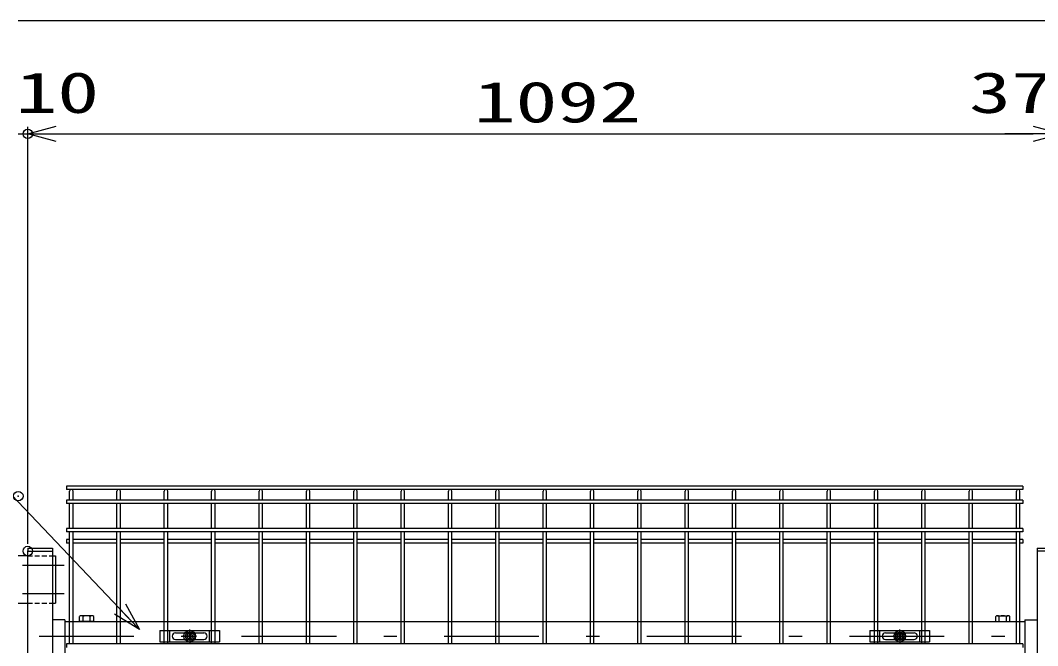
# Model space of a CAD drawing. Units: millimetres, scale not verified. Extents: x -4455 to 4455, y -3150 to 3150.
# Drawn here: x -2933 to -1859, y 60 to 720 of the extents above; entities that cross this region are included whole.
import ezdxf
from ezdxf.enums import TextEntityAlignment as Align

# ---------------------------------------------------------------- set-up
doc = ezdxf.new("R2010")
doc.units = ezdxf.units.MM
doc.header["$LTSCALE"] = 20
doc.header["$PDMODE"] = 32
doc.header["$PDSIZE"] = 10
doc.linetypes.add('USER1', pattern=[10.7, 5, -2.5, 0.7, -2.5])
doc.linetypes.add('USER2', pattern=[0.375, 0.25, -0.125])
for name, color, linetype, lineweight in [('0-0_0', 3, 'USER2', 25), ('0-2_寸法線', 4, 'Continuous', 25), ('0-4_扉横枠', 7, 'Continuous', 25), ('0-6_軸線', 2, 'USER1', 25), ('0-7_扉縦枠', 7, 'Continuous', 25), ('0-8_丁番', 3, 'Continuous', 25), ('0-C_NER', 30, 'Continuous', 25), ('1-5_固定金具', 41, 'Continuous', 25)]:
    doc.layers.add(name, color=color, linetype=linetype, lineweight=lineweight)
doc.layers.add('0-3_DEFPOINTS', color=7, linetype='Continuous')
doc.styles.add('ＭＳ ゴシック', font='')
doc.styles.get('ＭＳ ゴシック').set_extended_font_data('MS Gothic')

# ---------------------------------------------------------------- blocks, each defined once
blk = doc.blocks.new('_Open30')
at = {"layer": '0-0_0', "color": 4, "linetype": 'Continuous'}
blk.add_line((0, 0), (-20, 0), dxfattribs=at)
blk.add_lwpolyline([(-20, 5.36), (0, 0), (-20, -5.36)], dxfattribs=at)
blk = doc.blocks.new('A$Cbe1bfa43')
at = {"layer": '1-5_固定金具'}
for p, q in [((0, 0), (1260, 0)), ((210, -240), (210, 0)), ((630, -80), (630, 22.9)), ((1050, -240), (1050, 0)), ((1260, 0), (1260, -240)), ((260, -120), (260.2, -120)), ((330, -50), (930, -50)), ((330, -190), (930, -190)), ((590, -120), (487.1, -120)), ((590, -120), (550, -120)), ((585.5, -112.8), (622.8, -112.8)), ((585.5, -127.2), (585.5, -112.8)), ((585.5, -112.8), (622.8, -112.8)), ((585.5, -127.2), (585.5, -112.8)), ((585.5, -112.8), (622.8, -112.8)), ((585.5, -127.2), (585.5, -112.8)), ((622.8, -127.2), (585.5, -127.2)), ((622.8, -127.2), (585.5, -127.2)), ((610, -120), (650, -120)), ((610, -120), (650, -120)), ((622.8, -112.8), (622.8, -75.5)), ((622.8, -112.8), (622.8, -75.5)), ((622.8, -112.8), (622.8, -75.5)), ((622.8, -112.8), (622.8, -75.5)), ((622.8, -112.8), (622.8, -75.5)), ((622.8, -112.8), (622.8, -75.5)), ((622.8, -75.5), (637.2, -75.5)), ((622.8, -75.5), (637.2, -75.5)), ((622.8, -75.5), (637.2, -75.5)), ((622.8, -75.5), (637.2, -75.5)), ((622.8, -75.5), (637.2, -75.5)), ((622.8, -75.5), (637.2, -75.5)), ((622.8, -164.5), (622.8, -127.2)), ((622.8, -164.5), (622.8, -127.2)), ((637.2, -164.5), (622.8, -164.5)), ((637.2, -164.5), (622.8, -164.5)), ((637.2, -164.5), (622.8, -164.5)), ((637.2, -164.5), (622.8, -164.5)), ((637.2, -164.5), (622.8, -164.5)), ((637.2, -164.5), (622.8, -164.5)), ((630, -80), (630, -40)), ((630, -140), (630, -100)), ((630, -140), (630, -100)), ((630, -160), (630, -200)), ((630, -160), (630, -262.9)), ((637.2, -75.5), (637.2, -112.8)), ((637.2, -75.5), (637.2, -112.8)), ((637.2, -75.5), (637.2, -112.8)), ((637.2, -75.5), (637.2, -112.8)), ((637.2, -75.5), (637.2, -112.8)), ((637.2, -112.8), (674.5, -112.8)), ((637.2, -112.8), (674.5, -112.8)), ((637.2, -112.8), (674.5, -112.8)), ((637.2, -127.2), (637.2, -164.5)), ((674.5, -127.2), (637.2, -127.2)), ((637.2, -127.2), (637.2, -164.5)), ((674.5, -127.2), (637.2, -127.2)), ((637.2, -127.2), (637.2, -164.5)), ((674.5, -127.2), (637.2, -127.2)), ((670, -120), (710, -120)), ((670, -120), (772.9, -120)), ((674.5, -112.8), (674.5, -127.2)), ((674.5, -112.8), (674.5, -127.2)), ((674.5, -112.8), (674.5, -127.2)), ((1004, -120), (1004.2, -120))]:
    blk.add_line(p, q, dxfattribs=at)
for points in [[(0, 0), (0, -240), (1260, -240)], [(585.5, -127.2), (585.5, -112.8), (622.8, -112.8)], [(585.5, -127.2), (585.5, -112.8), (622.8, -112.8)], [(585.5, -127.2), (585.5, -112.8), (622.8, -112.8)], [(622.8, -164.5), (622.8, -127.2), (585.5, -127.2)], [(622.8, -164.5), (622.8, -127.2), (585.5, -127.2)], [(622.8, -164.5), (622.8, -127.2), (585.5, -127.2)], [(622.8, -164.5), (622.8, -127.2), (585.5, -127.2)], [(637.2, -75.5), (637.2, -112.8), (674.5, -112.8), (674.5, -127.2)], [(637.2, -112.8), (674.5, -112.8), (674.5, -127.2)], [(637.2, -112.8), (674.5, -112.8), (674.5, -127.2)], [(674.5, -127.2), (637.2, -127.2), (637.2, -164.5)], [(674.5, -127.2), (637.2, -127.2), (637.2, -164.5)], [(674.5, -127.2), (637.2, -127.2), (637.2, -164.5)]]:
    blk.add_lwpolyline(points, dxfattribs=at)
for radius in [122.9, 122.9, 122.9, 122.9, 122.9, 122.9, 91.9, 91.9, 91.9, 91.9, 91.9, 91.9, 60]:
    blk.add_circle((630, -120), radius, dxfattribs=at)
for centre, start, end in [((330, -120), 90, 180), ((330, -120), 180, 270), ((930, -120), 0, 90), ((930, -120), 270, 0)]:
    blk.add_arc(centre, 70, start, end, dxfattribs=at)

msp = doc.modelspace()

# ---------------------------------------------------------------- linework, layer by layer
at = {"layer": '0-2_寸法線'}
for p, q in [((-2935.49, 720.47), (-1795.49, 720.47)), ((-2925.24, 167.26), (-2925.24, 607.97)), ((-2925.24, 167.26), (-2925.24, 607.97)), ((-2935.24, 600.47), (-2925.24, 600.47)), ((-2895.24, 600.47), (-1863.24, 600.47)), ((-2895.24, 600.47), (-2865.24, 600.47)), ((-1863.24, 600.47), (-1893.24, 600.47))]:
    msp.add_line(p, q, dxfattribs=at)
msp.add_lwpolyline([(-3768.17, 500.5), (-3209.96, 500.5), (-2808.62, 78.19)], dxfattribs=at)
at = {"layer": '0-3_DEFPOINTS'}
for p in [(-2925.24, 600.47), (-2935.24, 217.76), (-2925.24, 159.76)]:
    msp.add_point(p, dxfattribs=at)
at = {"layer": '0-4_扉横枠'}
for p, q in [((-2886.24, 87.21), (-2899.24, 87.21)), ((-2886.24, 87.21), (-2886.24, 52.31)), ((-2870.54, 85.26), (-2870.54, 90.71)), ((-2857.42, 91.26), (-2868.67, 91.26)), ((-2866.79, 85.26), (-2866.79, 90.71)), ((-2859.29, 85.26), (-2859.29, 90.71)), ((-2855.54, 85.26), (-2855.54, 90.71)), ((-1902.94, 85.26), (-1902.94, 90.71)), ((-1901.07, 91.26), (-1889.82, 91.26)), ((-1899.19, 85.26), (-1899.19, 90.71)), ((-1891.69, 85.26), (-1891.69, 90.71)), ((-1887.94, 85.26), (-1887.94, 90.71)), ((-1872.24, 87.21), (-1859.24, 87.21)), ((-1872.24, 87.21), (-1872.24, 52.31)), ((-2886.24, 85.26), (-1872.24, 85.26)), ((-2855.54, 85.26), (-2870.54, 85.26)), ((-1902.94, 85.26), (-1887.94, 85.26))]:
    msp.add_line(p, q, dxfattribs=at)
for centre, radius, start, end in [((-2868.67, 87.81), 3.46, 57.13278, 122.86722), ((-2863.04, 78.27), 12.99, 73.22135, 106.77865), ((-2857.42, 87.81), 3.46, 57.13278, 122.86722), ((-1901.07, 87.81), 3.46, 57.13278, 122.86722), ((-1895.44, 78.27), 12.99, 73.22135, 106.77865), ((-1889.82, 87.81), 3.46, 57.13278, 122.86722)]:
    msp.add_arc(centre, radius, start, end, dxfattribs=at)
at = {"layer": '0-6_軸線'}
for p, q in [((-2930.89, 144.76), (-2886.69, 144.76)), ((-2930.89, 114.76), (-2886.69, 114.76)), ((-2913.35, 69.76), (-1842.14, 69.76))]:
    msp.add_line(p, q, dxfattribs=at)
at = {"layer": '0-7_扉縦枠'}
for p, q in [((-2925.24, 162.76), (-2899.24, 162.76)), ((-2925.24, 162.76), (-2925.24, 159.76)), ((-2899.24, 162.76), (-2899.24, 159.76)), ((-1859.24, 162.76), (-1833.24, 162.76)), ((-1859.24, 162.76), (-1859.24, 159.76)), ((-2925.24, -951.24), (-2925.24, 159.76)), ((-2925.24, 159.76), (-2899.24, 159.76)), ((-2899.24, 159.76), (-2899.24, -193.04)), ((-1859.24, 159.76), (-1859.24, -951.24)), ((-1833.24, 159.76), (-1859.24, 159.76))]:
    msp.add_line(p, q, dxfattribs=at)
at = {"layer": '0-8_丁番'}
for p, q in [((-2925.24, 154.76), (-2935.24, 154.76)), ((-2899.24, 154.76), (-2896.04, 154.76)), ((-2899.24, 154.76), (-2899.24, 104.76)), ((-2896.04, 154.76), (-2896.04, 104.76)), ((-2935.24, 104.76), (-2925.24, 104.76)), ((-2899.24, 104.76), (-2896.04, 104.76))]:
    msp.add_line(p, q, dxfattribs=at)
at = {"layer": '0-8_丁番', "color": 4, "linetype": 'USER2'}
for p, q in [((-2925.24, 154.76), (-2899.24, 154.76)), ((-2925.24, 104.76), (-2899.24, 104.76))]:
    msp.add_line(p, q, dxfattribs=at)
at = {"layer": '0-C_NER'}
for p, q in [((-1874.24, 228.36), (-2884.24, 228.36)), ((-2884.24, 228.36), (-2884.24, 224.76)), ((-1874.24, 228.36), (-1874.24, 224.76)), ((-1874.24, 224.76), (-2884.24, 224.76)), ((-2881.04, 213.46), (-2881.04, 222.96)), ((-2877.44, 213.46), (-2877.44, 222.96)), ((-2831.04, 213.46), (-2831.04, 222.96)), ((-2827.44, 213.46), (-2827.44, 222.96)), ((-2781.04, 213.46), (-2781.04, 222.96)), ((-2777.44, 213.46), (-2777.44, 222.96)), ((-2731.04, 213.46), (-2731.04, 222.96)), ((-2727.44, 213.46), (-2727.44, 222.96)), ((-2681.04, 213.46), (-2681.04, 222.96)), ((-2677.44, 213.46), (-2677.44, 222.96)), ((-2631.04, 213.46), (-2631.04, 222.96)), ((-2627.44, 213.46), (-2627.44, 222.96)), ((-2581.04, 213.46), (-2581.04, 222.96)), ((-2577.44, 213.46), (-2577.44, 222.96)), ((-2531.04, 213.46), (-2531.04, 222.96)), ((-2527.44, 213.46), (-2527.44, 222.96)), ((-2481.04, 213.46), (-2481.04, 222.96)), ((-2477.44, 213.46), (-2477.44, 222.96)), ((-2431.04, 213.46), (-2431.04, 222.96)), ((-2427.44, 213.46), (-2427.44, 222.96)), ((-2381.04, 213.46), (-2381.04, 222.96)), ((-2377.44, 213.46), (-2377.44, 222.96)), ((-2331.04, 213.46), (-2331.04, 222.96)), ((-2327.44, 213.46), (-2327.44, 222.96)), ((-2281.04, 213.46), (-2281.04, 222.96)), ((-2277.44, 213.46), (-2277.44, 222.96)), ((-2231.04, 213.46), (-2231.04, 222.96)), ((-2227.44, 213.46), (-2227.44, 222.96)), ((-2181.04, 213.46), (-2181.04, 222.96)), ((-2177.44, 213.46), (-2177.44, 222.96)), ((-2131.04, 213.46), (-2131.04, 222.96)), ((-2127.44, 213.46), (-2127.44, 222.96)), ((-2081.04, 213.46), (-2081.04, 222.96)), ((-2077.44, 213.46), (-2077.44, 222.96)), ((-2031.04, 213.46), (-2031.04, 222.96)), ((-2027.44, 213.46), (-2027.44, 222.96)), ((-1981.04, 213.46), (-1981.04, 222.96)), ((-1977.44, 213.46), (-1977.44, 222.96)), ((-1931.04, 213.46), (-1931.04, 222.96)), ((-1927.44, 213.46), (-1927.44, 222.96)), ((-1881.04, 213.46), (-1881.04, 222.96)), ((-1877.44, 213.46), (-1877.44, 222.96)), ((-1874.24, 213.46), (-2884.24, 213.46)), ((-2884.24, 213.46), (-2884.24, 209.86)), ((-1874.24, 209.86), (-2884.24, 209.86)), ((-2881.04, 183.66), (-2881.04, 209.86)), ((-2877.44, 183.66), (-2877.44, 209.86)), ((-2831.04, 183.66), (-2831.04, 209.86)), ((-2827.44, 183.66), (-2827.44, 209.86)), ((-2781.04, 183.66), (-2781.04, 209.86)), ((-2777.44, 183.66), (-2777.44, 209.86)), ((-2731.04, 183.66), (-2731.04, 209.86)), ((-2727.44, 183.66), (-2727.44, 209.86)), ((-2681.04, 183.66), (-2681.04, 209.86)), ((-2677.44, 183.66), (-2677.44, 209.86)), ((-2631.04, 183.66), (-2631.04, 209.86)), ((-2627.44, 183.66), (-2627.44, 209.86)), ((-2581.04, 183.66), (-2581.04, 209.86)), ((-2577.44, 183.66), (-2577.44, 209.86)), ((-2531.04, 183.66), (-2531.04, 209.86)), ((-2527.44, 183.66), (-2527.44, 209.86)), ((-2481.04, 183.66), (-2481.04, 209.86)), ((-2477.44, 183.66), (-2477.44, 209.86)), ((-2431.04, 183.66), (-2431.04, 209.86)), ((-2427.44, 183.66), (-2427.44, 209.86)), ((-2381.04, 183.66), (-2381.04, 209.86)), ((-2377.44, 183.66), (-2377.44, 209.86)), ((-2331.04, 183.66), (-2331.04, 209.86)), ((-2327.44, 183.66), (-2327.44, 209.86)), ((-2281.04, 183.66), (-2281.04, 209.86)), ((-2277.44, 183.66), (-2277.44, 209.86)), ((-2231.04, 183.66), (-2231.04, 209.86)), ((-2227.44, 183.66), (-2227.44, 209.86)), ((-2181.04, 183.66), (-2181.04, 209.86)), ((-2177.44, 183.66), (-2177.44, 209.86)), ((-2131.04, 183.66), (-2131.04, 209.86)), ((-2127.44, 183.66), (-2127.44, 209.86)), ((-2081.04, 183.66), (-2081.04, 209.86)), ((-2077.44, 183.66), (-2077.44, 209.86)), ((-2031.04, 183.66), (-2031.04, 209.86)), ((-2027.44, 183.66), (-2027.44, 209.86)), ((-1981.04, 183.66), (-1981.04, 209.86)), ((-1977.44, 183.66), (-1977.44, 209.86)), ((-1931.04, 183.66), (-1931.04, 209.86)), ((-1927.44, 183.66), (-1927.44, 209.86)), ((-1881.04, 183.66), (-1881.04, 209.86)), ((-1877.44, 183.66), (-1877.44, 209.86)), ((-1874.24, 213.46), (-1874.24, 209.86)), ((-1874.24, 183.66), (-2884.24, 183.66)), ((-2884.24, 183.66), (-2884.24, 180.06)), ((-1874.24, 183.66), (-1874.24, 180.06)), ((-1874.24, 180.06), (-2884.24, 180.06)), ((-2881.04, 61.56), (-2881.04, 180.06)), ((-2877.44, 61.56), (-2877.44, 180.06)), ((-2831.04, 61.56), (-2831.04, 180.06)), ((-2827.44, 61.56), (-2827.44, 180.06)), ((-2781.04, 61.56), (-2781.04, 180.06)), ((-2777.44, 61.56), (-2777.44, 180.06)), ((-2731.04, 61.56), (-2731.04, 180.06)), ((-2727.44, 61.56), (-2727.44, 180.06)), ((-2681.04, 61.56), (-2681.04, 180.06)), ((-2677.44, 61.56), (-2677.44, 180.06)), ((-2631.04, 61.56), (-2631.04, 180.06)), ((-2627.44, 61.56), (-2627.44, 180.06)), ((-2581.04, 61.56), (-2581.04, 180.06)), ((-2577.44, 61.56), (-2577.44, 180.06)), ((-2531.04, 61.56), (-2531.04, 180.06)), ((-2527.44, 61.56), (-2527.44, 180.06)), ((-2481.04, 61.56), (-2481.04, 180.06)), ((-2477.44, 61.56), (-2477.44, 180.06)), ((-2431.04, 61.56), (-2431.04, 180.06)), ((-2427.44, 61.56), (-2427.44, 180.06)), ((-2381.04, 61.56), (-2381.04, 180.06)), ((-2377.44, 61.56), (-2377.44, 180.06)), ((-2331.04, 61.56), (-2331.04, 180.06)), ((-2327.44, 61.56), (-2327.44, 180.06)), ((-2281.04, 61.56), (-2281.04, 180.06)), ((-2277.44, 61.56), (-2277.44, 180.06)), ((-2231.04, 61.56), (-2231.04, 180.06)), ((-2227.44, 61.56), (-2227.44, 180.06)), ((-2181.04, 61.56), (-2181.04, 180.06)), ((-2177.44, 61.56), (-2177.44, 180.06)), ((-2131.04, 61.56), (-2131.04, 180.06)), ((-2127.44, 61.56), (-2127.44, 180.06)), ((-2081.04, 61.56), (-2081.04, 180.06)), ((-2077.44, 61.56), (-2077.44, 180.06)), ((-2031.04, 61.56), (-2031.04, 180.06)), ((-2027.44, 61.56), (-2027.44, 180.06)), ((-1981.04, 61.56), (-1981.04, 180.06)), ((-1977.44, 61.56), (-1977.44, 180.06)), ((-1931.04, 61.56), (-1931.04, 180.06)), ((-1927.44, 61.56), (-1927.44, 180.06)), ((-1881.04, 61.56), (-1881.04, 180.06)), ((-1877.44, 61.56), (-1877.44, 180.06)), ((-2881.04, 171.8), (-2884.24, 171.8)), ((-2884.24, 171.8), (-2884.24, 168.2)), ((-2881.04, 168.2), (-2884.24, 168.2)), ((-2831.04, 171.8), (-2877.44, 171.8)), ((-2831.04, 168.2), (-2877.44, 168.2)), ((-2781.04, 171.8), (-2827.44, 171.8)), ((-2781.04, 168.2), (-2827.44, 168.2)), ((-2731.04, 171.8), (-2777.44, 171.8)), ((-2731.04, 168.2), (-2777.44, 168.2)), ((-2681.04, 171.8), (-2727.44, 171.8)), ((-2681.04, 168.2), (-2727.44, 168.2)), ((-2631.04, 171.8), (-2677.44, 171.8)), ((-2631.04, 168.2), (-2677.44, 168.2)), ((-2581.04, 171.8), (-2627.44, 171.8)), ((-2581.04, 168.2), (-2627.44, 168.2)), ((-2531.04, 171.8), (-2577.44, 171.8)), ((-2531.04, 168.2), (-2577.44, 168.2)), ((-2481.04, 171.8), (-2527.44, 171.8)), ((-2481.04, 168.2), (-2527.44, 168.2)), ((-2431.04, 171.8), (-2477.44, 171.8)), ((-2431.04, 168.2), (-2477.44, 168.2)), ((-2381.04, 171.8), (-2427.44, 171.8)), ((-2381.04, 168.2), (-2427.44, 168.2)), ((-2331.04, 171.8), (-2377.44, 171.8)), ((-2331.04, 168.2), (-2377.44, 168.2)), ((-2281.04, 171.8), (-2327.44, 171.8)), ((-2281.04, 168.2), (-2327.44, 168.2)), ((-2231.04, 171.8), (-2277.44, 171.8)), ((-2231.04, 168.2), (-2277.44, 168.2)), ((-2181.04, 171.8), (-2227.44, 171.8)), ((-2181.04, 168.2), (-2227.44, 168.2)), ((-2131.04, 171.8), (-2177.44, 171.8)), ((-2131.04, 168.2), (-2177.44, 168.2)), ((-2081.04, 171.8), (-2127.44, 171.8)), ((-2081.04, 168.2), (-2127.44, 168.2)), ((-2031.04, 171.8), (-2077.44, 171.8)), ((-2031.04, 168.2), (-2077.44, 168.2)), ((-1981.04, 171.8), (-2027.44, 171.8)), ((-1981.04, 168.2), (-2027.44, 168.2)), ((-1931.04, 171.8), (-1977.44, 171.8)), ((-1931.04, 168.2), (-1977.44, 168.2)), ((-1881.04, 171.8), (-1927.44, 171.8)), ((-1881.04, 168.2), (-1927.44, 168.2)), ((-1874.24, 171.8), (-1877.44, 171.8)), ((-1874.24, 168.2), (-1877.44, 168.2)), ((-1874.24, 171.8), (-1874.24, 168.2)), ((-1874.24, 61.56), (-1874.24, 57.96))]:
    msp.add_line(p, q, dxfattribs=at)
msp.add_lwpolyline([(-1874.24, 61.56), (-2884.24, 61.56), (-2884.24, 57.96)], dxfattribs=at)
for centre in [(-2879.24, 222.96), (-2829.24, 222.96), (-2779.24, 222.96), (-2729.24, 222.96), (-2679.24, 222.96), (-2629.24, 222.96), (-2579.24, 222.96), (-2529.24, 222.96), (-2479.24, 222.96), (-2429.24, 222.96), (-2379.24, 222.96), (-2329.24, 222.96), (-2279.24, 222.96), (-2229.24, 222.96), (-2179.24, 222.96), (-2129.24, 222.96), (-2079.24, 222.96), (-2029.24, 222.96), (-1979.24, 222.96), (-1929.24, 222.96), (-1879.24, 222.96)]:
    msp.add_arc(centre, 1.8, 0, 180, dxfattribs=at)

# ---------------------------------------------------------------- block references
at = {"layer": '0-2_寸法線', "xscale": 1.5, "yscale": 1.5}
for p, rotation in [((-2925.24, 600.47), 180), ((-2925.24, 600.47), 180), ((-2807.24, 76.75), 313.68372)]:
    msp.add_blockref('_Open30', p, dxfattribs=dict(at, rotation=rotation))
msp.add_blockref('_Open30', (-1833.24, 600.47), dxfattribs=at)
msp.add_blockref('_Open30', (-1833.24, 600.47), dxfattribs=at)
at = {"layer": '1-5_固定金具', "xscale": 0.05, "yscale": 0.05}
for p in [(-2785.74, 75.76), (-2035.74, 75.76)]:
    msp.add_blockref('A$Cbe1bfa43', p, dxfattribs=at)

# ---------------------------------------------------------------- texts
at = {"layer": '0-2_寸法線', "color": 2, "style": 'ＭＳ ゴシック', "width": 1.5}
for s, p in [('10', (-2938.19, 609.64)), ('1092', (-2454.24, 599.64)), ('37.5', (-1931.02, 609.64))]:
    msp.add_text(s, height=43.26, dxfattribs=at).set_placement(p, align=Align.BOTTOM_LEFT)

doc.saveas('drawing.dxf')
